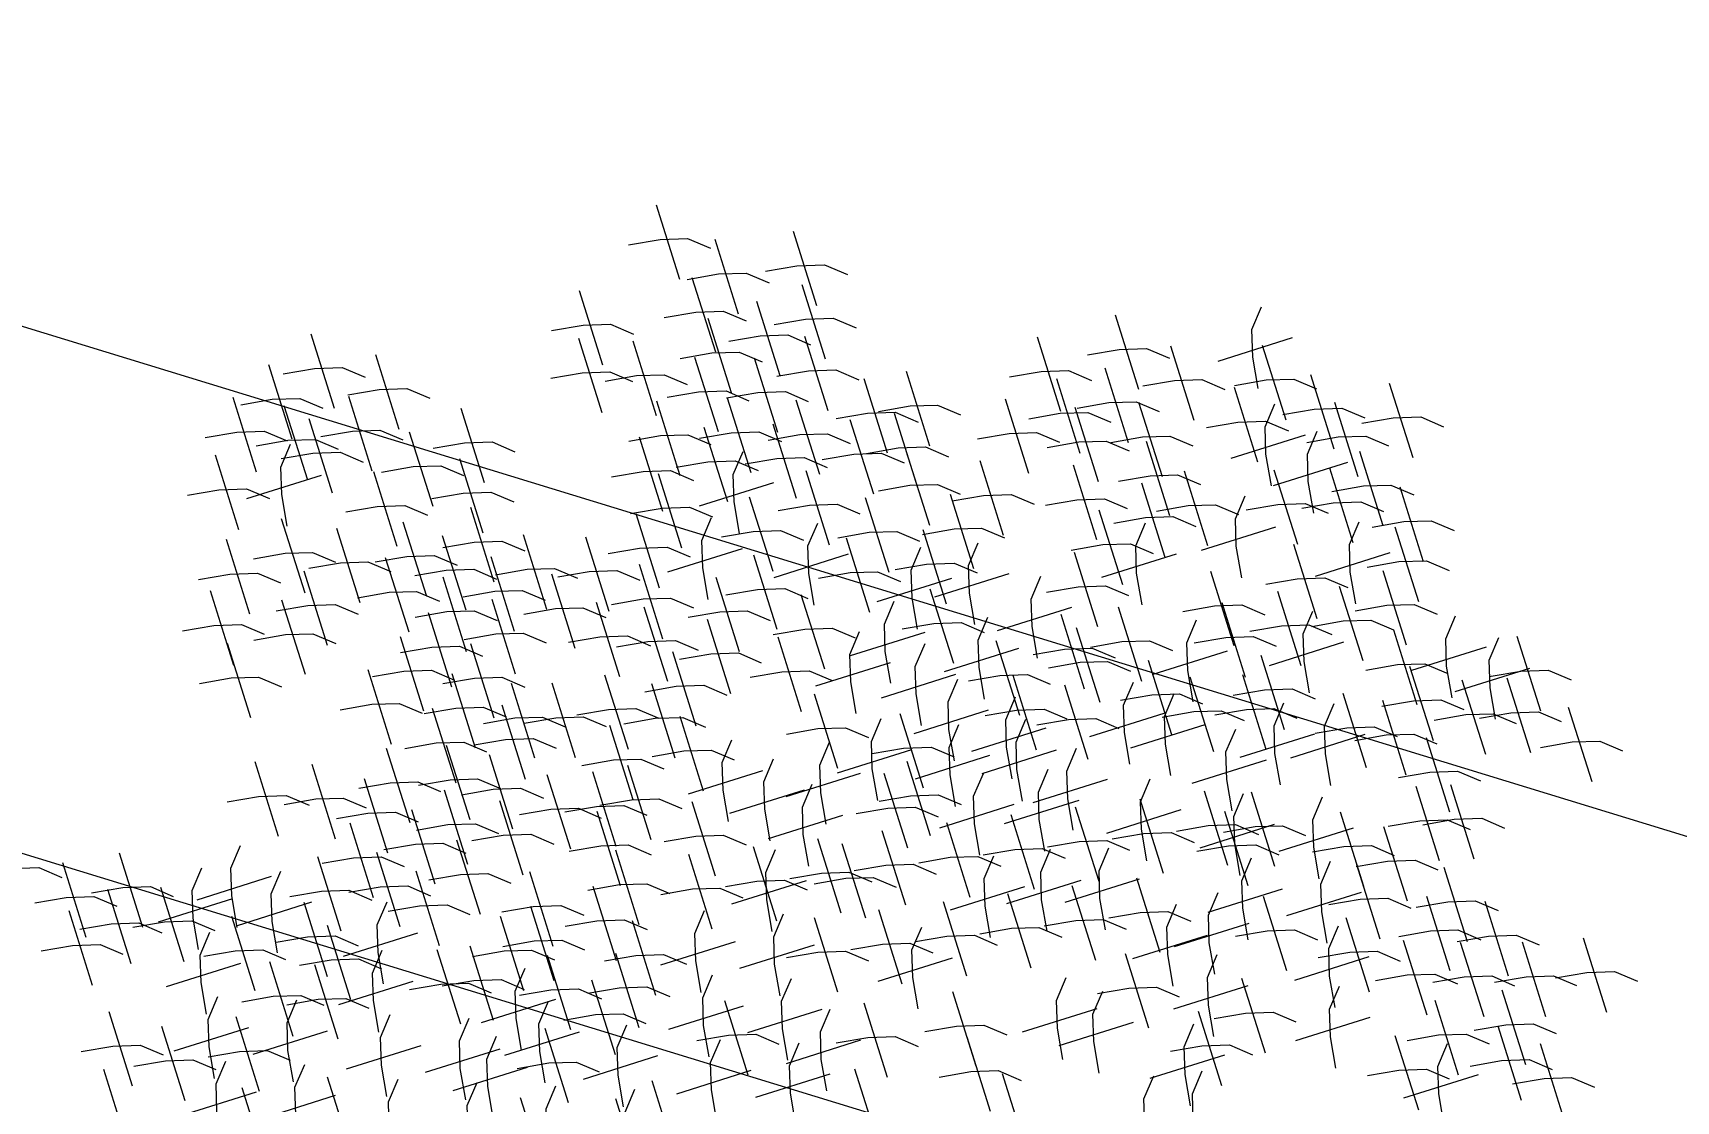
# Model space of a CAD drawing. Header units: millimetres. Extents: x 474016 to 477875, y 2288607 to 2292200.
# Drawn here: x 474344.66 to 474354.44, y 2289878.29 to 2289884.64 of the extents above; entities that cross this region are included whole.
import ezdxf
from ezdxf.enums import TextEntityAlignment as Align

# ---------------------------------------------------------------- set-up
doc = ezdxf.new("R2010")
doc.units = ezdxf.units.MM
doc.header["$LTSCALE"] = 50
for name, color, linetype, lineweight in [('EXT', 3, 'Continuous', 5), ('JARDINES', 98, 'Continuous', 13), ('vialidad', 5, 'Continuous', 13)]:
    doc.layers.add(name, color=color, linetype=linetype, lineweight=lineweight)
doc.styles.get("Standard").update_dxf_attribs({"font": 'arial.ttf'})

# ---------------------------------------------------------------- blocks, each defined once
blk = doc.blocks.new('Plarbol-031')
for points in [[(0.1874, 2.608325), (0.40975, 2.455225)], [(0.197575, 2.439975), (0.2719, 2.521925), (0.34495, 2.5829), (0.428175, 2.60515)], [(-0.326475, 2.304025), (-0.173425, 2.526375)], [(-0.158175, 2.3142), (-0.240125, 2.388525), (-0.301075, 2.461575), (-0.3233, 2.5448)], [(-0.046375, 2.464125), (0.175975, 2.311025)], [(-0.0362, 2.295775), (0.038125, 2.377725), (0.111175, 2.4387), (0.1944, 2.46095)], [(-0.239475, 2.44125), (-0.01715, 2.28815)], [(-0.229325, 2.2729), (-0.155, 2.35485), (-0.08195, 2.415825), (0.001275, 2.438075)], [(0.07815, 2.43935), (0.300475, 2.28625)], [(0.0883, 2.271), (0.162625, 2.35295), (0.235675, 2.413925), (0.3189, 2.436175)], [(0.250925, 2.3593), (0.473275, 2.2062)], [(0.2611, 2.19095), (0.335425, 2.2729), (0.408475, 2.3339), (0.4917, 2.356125)], [(0.43705, 2.347875), (0.6594, 2.194775)], [(0.447225, 2.179525), (0.52155, 2.261475), (0.5946, 2.32245), (0.677825, 2.3447)], [(-0.08385, 2.067075), (0.06925, 2.289425)], [(0.0845, 2.07725), (0.00255, 2.151575), (-0.058425, 2.224625), (-0.080675, 2.30785)], [(0.089575, 2.082975), (0.242675, 2.3053)], [(0.257925, 2.093125), (0.175975, 2.16745), (0.115, 2.2405), (0.09275, 2.323725)], [(-0.488475, 2.244325), (-0.266125, 2.091225)], [(-0.4783, 2.075975), (-0.403975, 2.157925), (-0.330925, 2.2189), (-0.247725, 2.24115)], [(-0.226775, 2.26655), (-0.00445, 2.11345)], [(-0.2166, 2.0982), (-0.142275, 2.18015), (-0.069225, 2.24115), (0.013975, 2.263375)], [(0.20455, 2.2494), (0.4269, 2.0963)], [(0.214725, 2.08105), (0.28905, 2.163), (0.3621, 2.224), (0.445325, 2.246225)], [(0.50885, 2.228425), (0.731175, 2.07535)], [(0.519, 2.0601), (0.593325, 2.14205), (0.666375, 2.203025), (0.7496, 2.22525)], [(-0.705725, 2.211275), (-0.4834, 2.0582)], [(-0.695575, 2.04295), (-0.62125, 2.1249), (-0.548175, 2.185875), (-0.464975, 2.2081)], [(0.565375, 1.935575), (0.483425, 2.0099), (0.42245, 2.082975), (0.400225, 2.166175)], [(1.074225, 2.189675), (1.29655, 2.0366)], [(1.084375, 2.02135), (1.1587, 2.1033), (1.23175, 2.164275), (1.314975, 2.1865)], [(0.057175, 2.1268), (0.279525, 1.9737)], [(0.06735, 1.95845), (0.141675, 2.0404), (0.214725, 2.101375), (0.29795, 2.123625)], [(0.39705, 1.925425), (0.550125, 2.14775)], [(1.028475, 1.884125), (0.946525, 1.95845), (0.88555, 2.0315), (0.863325, 2.114725)], [(1.024025, 1.907625), (1.177125, 2.129975)], [(1.192375, 1.9178), (1.110425, 1.992125), (1.04945, 2.065175), (1.0272, 2.1484)], [(1.36515, 2.105825), (1.5875, 1.95275)], [(0.56855, 2.0836), (0.7909, 1.9305)], [(0.578725, 1.91525), (0.65305, 1.9972), (0.7261, 2.0582), (0.809325, 2.080425)], [(0.860125, 1.873975), (1.013225, 2.0963)], [(1.135825, 2.055025), (1.358175, 1.901925)], [(1.146, 1.886675), (1.220325, 1.968625), (1.293375, 2.0296), (1.3766, 2.051825)], [(1.375325, 1.9375), (1.44965, 2.01945), (1.5227, 2.080425), (1.605925, 2.10265)], [(-0.6206, 2.044225), (-0.398275, 1.891125)], [(-0.61045, 1.875875), (-0.536125, 1.957825), (-0.463075, 2.0188), (-0.37985, 2.04105)], [(-0.45545, 2.022625), (-0.233125, 1.869525)], [(-0.445275, 1.854275), (-0.37095, 1.936225), (-0.2979, 1.9972), (-0.2147, 2.01945)], [(0.199475, 1.763425), (0.117525, 1.83775), (0.05655, 1.9108), (0.0343, 1.994025)], [(-0.8709, 1.985125), (-0.64855, 1.83205)], [(-0.860725, 1.8168), (-0.7864, 1.89875), (-0.71335, 1.959725), (-0.630125, 1.98195)], [(-0.3519, 1.93305), (-0.129575, 1.77995)], [(-0.18485, 1.9324), (0.0375, 1.779325)], [(0.031125, 1.753275), (0.184225, 1.9756)], [(0.268725, 1.96545), (0.49105, 1.81235)], [(0.278875, 1.7971), (0.3532, 1.87905), (0.42625, 1.940025), (0.509475, 1.962275)], [(0.483425, 1.9483), (0.705775, 1.7952)], [(0.4936, 1.77995), (0.567925, 1.8619), (0.640975, 1.922875), (0.7242, 1.945125)], [(0.7242, 1.944475), (0.946525, 1.791375)], [(0.73435, 1.77615), (0.808675, 1.858075), (0.881725, 1.919075), (0.96495, 1.9413)], [(1.01705, 1.954), (1.239375, 1.800925)], [(1.0272, 1.785675), (1.101525, 1.867625), (1.174575, 1.9286), (1.2578, 1.950825)], [(-0.729875, 1.912075), (-0.507525, 1.758975)], [(-0.7197, 1.74375), (-0.645375, 1.8257), (-0.572325, 1.886675), (-0.4891, 1.9089)], [(-0.341725, 1.7647), (-0.2674, 1.84665), (-0.194375, 1.907625), (-0.11115, 1.929875)], [(-0.174675, 1.764075), (-0.10035, 1.846025), (-0.0273, 1.907), (0.0559, 1.929225)], [(0.8449, 1.880325), (1.067225, 1.727225)], [(0.85505, 1.711975), (0.929375, 1.793925), (1.002425, 1.8549), (1.08565, 1.87715)], [(-0.6187, 1.873325), (-0.39635, 1.720225)], [(-0.608525, 1.705), (-0.5342, 1.78695), (-0.46115, 1.847925), (-0.37795, 1.87015)], [(0.62955, 1.593825), (0.5476, 1.66815), (0.4866, 1.7412), (0.464375, 1.824425)], [(-0.275675, 1.809175), (-0.05335, 1.656075)], [(-0.2655, 1.640825), (-0.1912, 1.722775), (-0.11815, 1.78375), (-0.034925, 1.806)], [(0.32525, 1.80345), (0.5476, 1.65035)], [(0.335425, 1.635125), (0.40975, 1.71705), (0.4828, 1.77805), (0.566025, 1.800275)], [(0.4612, 1.58365), (0.6143, 1.806)], [(-1.761525, 1.7539), (-1.539175, 1.6008)], [(-1.75135, 1.585575), (-1.677025, 1.6675), (-1.603975, 1.7285), (-1.52075, 1.750725)], [(-0.826425, 1.7482), (-0.6041, 1.5951)], [(-0.81625, 1.57985), (-0.74195, 1.6618), (-0.668875, 1.722775), (-0.585675, 1.745)], [(-0.50055, 1.711975), (-0.2782, 1.558875)], [(-0.490375, 1.543625), (-0.41605, 1.625575), (-0.343, 1.686575), (-0.259775, 1.7088)], [(-0.0146, 1.477575), (-0.09655, 1.5519), (-0.157525, 1.62495), (-0.179775, 1.708175)], [(0.100375, 1.71515), (0.322725, 1.56205)], [(0.11055, 1.546825), (0.184875, 1.62875), (0.257925, 1.68975), (0.34115, 1.711975)], [(0.843625, 1.729125), (1.06595, 1.576025)], [(0.853775, 1.5608), (0.9281, 1.642725), (1.001175, 1.703725), (1.084375, 1.72595)], [(1.041825, 1.720875), (1.26415, 1.567775)], [(1.051975, 1.552525), (1.1263, 1.634475), (1.19935, 1.69545), (1.282575, 1.7177)], [(-0.18295, 1.4674), (-0.02985, 1.68975)], [(0.1982, 1.653525), (0.42055, 1.50045)], [(0.208375, 1.4852), (0.2827, 1.56715), (0.35575, 1.628125), (0.438975, 1.65035)], [(0.720375, 1.664325), (0.942725, 1.51125)], [(0.73055, 1.496), (0.804875, 1.57795), (0.877925, 1.638925), (0.96115, 1.66115)], [(-1.6243, 1.62685), (-1.401975, 1.47375)], [(-1.614125, 1.458525), (-1.5398, 1.54045), (-1.46675, 1.60145), (-1.38355, 1.623675)], [(-1.15485, 1.61225), (-0.932525, 1.45915)], [(-1.144675, 1.4439), (-1.07035, 1.52585), (-0.9973, 1.586825), (-0.9141, 1.609075)], [(-0.3341, 1.64465), (-0.1118, 1.49155)], [(-0.32395, 1.4763), (-0.249625, 1.55825), (-0.1766, 1.619225), (-0.093375, 1.641475)], [(0.4161, 1.593175), (0.638425, 1.4401)], [(0.715925, 1.3772), (0.869025, 1.59955)], [(0.884275, 1.387375), (0.802325, 1.4617), (0.74135, 1.53475), (0.7191, 1.61795)], [(1.20825, 1.644), (1.4306, 1.4909)], [(1.218425, 1.475675), (1.29275, 1.557625), (1.3658, 1.6186), (1.449025, 1.640825)], [(-1.9578, 1.5646), (-1.735475, 1.4115)], [(-1.94765, 1.39625), (-1.873325, 1.4782), (-1.800275, 1.5392), (-1.71705, 1.561425)], [(0.3316, 1.321925), (0.24965, 1.39625), (0.188675, 1.469325), (0.16645, 1.552525)], [(0.42625, 1.42485), (0.500575, 1.5068), (0.57365, 1.567775), (0.65685, 1.59)], [(1.117425, 1.5665), (1.33975, 1.4134)], [(1.127575, 1.398175), (1.2019, 1.4801), (1.27495, 1.5411), (1.358175, 1.563325)], [(-2.19095, 1.5341), (-1.9686, 1.381025)], [(-2.180775, 1.365775), (-2.10645, 1.447725), (-2.0334, 1.5087), (-1.950175, 1.530925)], [(-1.7126, 1.48455), (-1.490275, 1.331475)], [(-1.702425, 1.316225), (-1.6281, 1.398175), (-1.55505, 1.45915), (-1.47185, 1.481375)], [(-1.506775, 1.49155), (-1.28445, 1.33845)], [(-1.496625, 1.3232), (-1.4223, 1.40515), (-1.349225, 1.466125), (-1.266025, 1.488375)], [(-1.255225, 1.50235), (-1.032875, 1.34925)], [(-1.24505, 1.334), (-1.170725, 1.41595), (-1.097675, 1.476925), (-1.01445, 1.499175)], [(-0.764175, 1.525225), (-0.541825, 1.372125)], [(-0.754, 1.356875), (-0.679675, 1.438825), (-0.606625, 1.4998), (-0.5234, 1.52205)], [(0.163275, 1.311775), (0.316375, 1.5341)], [(0.40785, 1.501075), (0.630175, 1.347975)], [(0.418, 1.332725), (0.492325, 1.414675), (0.565375, 1.475675), (0.6486, 1.4979)], [(0.57745, 1.271125), (0.73055, 1.49345)], [(0.7458, 1.281275), (0.66385, 1.3556), (0.60285, 1.42865), (0.580625, 1.511875)], [(1.896225, 1.5087), (2.118575, 1.3556)], [(1.9064, 1.34035), (1.980725, 1.4223), (2.053775, 1.4833), (2.137, 1.505525)], [(-1.098325, 1.4725), (-0.875975, 1.3194)], [(-1.08815, 1.30415), (-1.013825, 1.3861), (-0.940775, 1.447075), (-0.85755, 1.469325)], [(-0.311875, 1.476925), (-0.08955, 1.32385)], [(-0.3017, 1.3086), (-0.2274, 1.39055), (-0.15435, 1.451525), (-0.07115, 1.47375)], [(-0.075575, 1.421025), (0.14675, 1.26795)], [(-1.93875, 1.41215), (-1.7164, 1.25905)], [(-1.928575, 1.2438), (-1.85425, 1.32575), (-1.7812, 1.386725), (-1.698, 1.408975)], [(-0.9865, 1.395625), (-0.764175, 1.242525)], [(-0.97635, 1.227275), (-0.902025, 1.309225), (-0.828975, 1.370225), (-0.74575, 1.39245)], [(-0.773075, 1.37085), (-0.550725, 1.21775)], [(-0.7629, 1.2025), (-0.688575, 1.28445), (-0.615525, 1.34545), (-0.5323, 1.367675)], [(-0.065425, 1.2527), (0.0089, 1.33465), (0.08195, 1.395625), (0.165175, 1.41785)], [(0.26935, 1.382925), (0.4917, 1.229825)], [(0.279525, 1.214575), (0.35385, 1.296525), (0.4269, 1.3575), (0.510125, 1.37975)], [(1.1155, 1.388), (1.33785, 1.2349)], [(1.125675, 1.21965), (1.2, 1.3016), (1.27305, 1.3626), (1.356275, 1.384825)], [(1.366425, 1.40515), (1.588775, 1.25205)], [(1.3766, 1.2368), (1.450925, 1.31875), (1.523975, 1.37975), (1.6072, 1.401975)], [(1.55065, 1.3988), (1.773, 1.2457)], [(1.560825, 1.23045), (1.63515, 1.3124), (1.7082, 1.3734), (1.791425, 1.395625)], [(1.739325, 1.367675), (1.96165, 1.214575)], [(1.749475, 1.199325), (1.8238, 1.281275), (1.896875, 1.342275), (1.980075, 1.3645)], [(-1.808525, 1.33465), (-1.586175, 1.18155)], [(-1.79835, 1.1663), (-1.724025, 1.24825), (-1.650975, 1.309225), (-1.567775, 1.331475)], [(-1.59825, 1.3251), (-1.375925, 1.172025)], [(-1.5881, 1.156775), (-1.513775, 1.238725), (-1.440725, 1.2997), (-1.3575, 1.321925)], [(-1.205675, 1.361325), (-0.983325, 1.208225)], [(-1.1955, 1.192975), (-1.121175, 1.274925), (-1.048125, 1.3359), (-0.9649, 1.35815)], [(-0.354425, 1.0996), (-0.201375, 1.321925)], [(-0.186125, 1.10975), (-0.26805, 1.184075), (-0.329025, 1.25715), (-0.35125, 1.34035)], [(0.119425, 1.339725), (0.341775, 1.186625)], [(0.1296, 1.171375), (0.203925, 1.253325), (0.276975, 1.3143), (0.3602, 1.33655)], [(0.50185, 1.0977), (0.65495, 1.320025)], [(0.6702, 1.10785), (0.58825, 1.182175), (0.527275, 1.255225), (0.505025, 1.33845)], [(0.883, 1.0977), (1.0361, 1.320025)], [(1.05135, 1.10785), (0.9694, 1.182175), (0.908425, 1.255225), (0.886175, 1.33845)], [(0.9656, 1.33465), (1.187925, 1.18155)], [(0.97575, 1.1663), (1.050075, 1.24825), (1.123125, 1.309225), (1.20635, 1.331475)], [(-1.39435, 1.2997), (-1.172, 1.1466)], [(-1.384175, 1.13135), (-1.30985, 1.2133), (-1.2368, 1.2743), (-1.153575, 1.296525)], [(-0.596475, 1.057675), (-0.443375, 1.28)], [(-0.428125, 1.067825), (-0.510075, 1.14215), (-0.57105, 1.215225), (-0.5933, 1.298425)], [(-0.215975, 1.27875), (0.00635, 1.12565)], [(-0.2058, 1.1104), (-0.1315, 1.19235), (-0.058425, 1.253325), (0.024775, 1.27555)], [(-0.145475, 1.27555), (0.076875, 1.122475)], [(-0.1353, 1.107225), (-0.060975, 1.189175), (0.012075, 1.25015), (0.0953, 1.272375)], [(0.2592, 1.0634), (0.412275, 1.285725)], [(0.427525, 1.07355), (0.345575, 1.147875), (0.2846, 1.220925), (0.262375, 1.30415)], [(1.38105, 1.2889), (1.603375, 1.1358)], [(1.3912, 1.12055), (1.465525, 1.2025), (1.538575, 1.2635), (1.6218, 1.285725)], [(-1.761525, 1.2006), (-1.539175, 1.0475)], [(-1.75135, 1.03225), (-1.677025, 1.1142), (-1.603975, 1.1752), (-1.52075, 1.197425)], [(-0.773075, 1.216475), (-0.550725, 1.0634)], [(-0.7629, 1.04815), (-0.688575, 1.1301), (-0.615525, 1.191075), (-0.5323, 1.2133)], [(0.12325, 1.007475), (0.27635, 1.229825)], [(0.2916, 1.01765), (0.20965, 1.091975), (0.14865, 1.165025), (0.126425, 1.24825)], [(0.681, 1.199975), (0.903325, 1.046875)], [(0.69115, 1.031625), (0.765475, 1.113575), (0.83855, 1.17455), (0.92175, 1.1968)], [(1.1225, 1.226), (1.344825, 1.072925)], [(1.13265, 1.057675), (1.206975, 1.139625), (1.28005, 1.2006), (1.36325, 1.222825)], [(1.570975, 1.23555), (1.793325, 1.08245)], [(1.58115, 1.0672), (1.655475, 1.14915), (1.728525, 1.210125), (1.81175, 1.232375)], [(1.786325, 1.193625), (2.008675, 1.040525)], [(-1.58555, 1.158675), (-1.363225, 1.005575)], [(-1.575375, 0.990325), (-1.50105, 1.072275), (-1.428, 1.133275), (-1.3448, 1.1555)], [(-1.4064, 1.18535), (-1.184075, 1.03225)], [(-1.39625, 1.017025), (-1.321925, 1.09895), (-1.248875, 1.15995), (-1.16565, 1.182175)], [(-0.9973, 1.1809), (-0.774975, 1.027825)], [(-0.98715, 1.012575), (-0.912825, 1.094525), (-0.839775, 1.1555), (-0.75655, 1.177725)], [(-0.7432, 0.923), (-0.590125, 1.145325)], [(-0.574875, 0.93315), (-0.656825, 1.007475), (-0.7178, 1.08055), (-0.740025, 1.16375)], [(0.660675, 0.938875), (0.813775, 1.161225)], [(0.829, 0.94905), (0.747075, 1.023375), (0.686075, 1.096425), (0.66385, 1.17965)], [(1.041825, 0.938875), (1.194925, 1.161225)], [(1.21015, 0.94905), (1.128225, 1.023375), (1.067225, 1.096425), (1.045, 1.17965)], [(1.7965, 1.025275), (1.870825, 1.107225), (1.943875, 1.1682), (2.0271, 1.19045)], [(-2.21825, 1.13645), (-1.995925, 0.98335)], [(-2.2081, 0.9681), (-2.133775, 1.05005), (-2.060725, 1.111025), (-1.9775, 1.133275)], [(-1.9648, 1.11295), (-1.74245, 0.95985)], [(-1.954625, 0.9446), (-1.8803, 1.02655), (-1.80725, 1.087525), (-1.724025, 1.10975)], [(-1.21775, 1.128175), (-0.9954, 0.9751)], [(-1.207575, 0.95985), (-1.13325, 1.0418), (-1.0602, 1.102775), (-0.976975, 1.125)], [(-0.4116, 0.87535), (-0.258525, 1.0977)], [(-0.2433, 0.885525), (-0.325225, 0.95985), (-0.3862, 1.0329), (-0.408425, 1.116125)], [(-0.0559, 1.094525), (0.16645, 0.941425)], [(-0.045725, 0.926175), (0.0286, 1.008125), (0.10165, 1.0691), (0.184875, 1.09135)], [(0.550775, 1.102775), (0.7731, 0.949675)], [(0.560925, 0.934425), (0.63525, 1.016375), (0.708325, 1.077375), (0.791525, 1.0996)], [(0.649225, 1.0907), (0.871575, 0.9376)], [(0.6594, 0.922375), (0.733725, 1.0043), (0.806775, 1.0653), (0.89, 1.087525)], [(1.411525, 1.1193), (1.633875, 0.9662)], [(1.4217, 0.95095), (1.496025, 1.0329), (1.569075, 1.093875), (1.6523, 1.116125)], [(1.851125, 1.0869), (2.073475, 0.9338)], [(1.8613, 0.91855), (1.935625, 1.0005), (2.008675, 1.061475), (2.091875, 1.083725)], [(2.00485, 1.128825), (2.2272, 0.975725)], [(2.015025, 0.960475), (2.08935, 1.042425), (2.1624, 1.1034), (2.245625, 1.12565)], [(-1.58745, 1.029725), (-1.365125, 0.876625)], [(-1.5773, 0.861375), (-1.502975, 0.943325), (-1.429925, 1.0043), (-1.3467, 1.02655)], [(-1.431825, 0.805475), (-1.278725, 1.027825)], [(-1.263475, 0.81565), (-1.345425, 0.889975), (-1.4064, 0.963025), (-1.42865, 1.046225)], [(-0.96365, 1.03035), (-0.7413, 0.87725)], [(-0.953475, 0.862025), (-0.87915, 0.94395), (-0.8061, 1.00495), (-0.722875, 1.027175)], [(-0.62695, 1.06975), (-0.404625, 0.91665)], [(-0.6168, 0.9014), (-0.542475, 0.98335), (-0.469425, 1.044325), (-0.3862, 1.066575)], [(-0.33665, 1.0691), (-0.114325, 0.916)], [(-0.326475, 0.900775), (-0.25215, 0.9827), (-0.179125, 1.0437), (-0.095925, 1.065925)], [(1.20635, 1.05895), (1.428675, 0.90585)], [(1.216525, 0.8906), (1.290825, 0.97255), (1.3639, 1.033525), (1.4471, 1.055775)], [(-2.11915, 1.00495), (-1.896825, 0.85185)], [(-2.109, 0.8366), (-2.034675, 0.91855), (-1.961625, 0.979525), (-1.8784, 1.001775)], [(-1.772325, 0.999875), (-1.549975, 0.846775)], [(-1.76215, 0.831525), (-1.687825, 0.913475), (-1.614775, 0.97445), (-1.53155, 0.996675)], [(-1.076075, 0.769275), (-0.922975, 0.9916)], [(-0.90775, 0.779425), (-0.989675, 0.85375), (-1.050675, 0.9268), (-1.0729, 1.010025)], [(-0.21725, 1.010025), (0.0051, 0.856925)], [(-0.207075, 0.841675), (-0.13275, 0.923625), (-0.0597, 0.984625), (0.023525, 1.00685)], [(0.3748, 0.780075), (0.5279, 1.0024)], [(0.54315, 0.790225), (0.4612, 0.86455), (0.400225, 0.9376), (0.377975, 1.020825)], [(0.819475, 0.780075), (0.972575, 1.0024)], [(0.987825, 0.790225), (0.905875, 0.86455), (0.8449, 0.9376), (0.82265, 1.020825)], [(1.200625, 0.780075), (1.353725, 1.0024)], [(1.368975, 0.790225), (1.287025, 0.86455), (1.22605, 0.9376), (1.2038, 1.020825)], [(1.624975, 1.022725), (1.847325, 0.869625)], [(1.63515, 0.8544), (1.709475, 0.93635), (1.782525, 0.997325), (1.86575, 1.01955)], [(-1.315575, 0.93635), (-1.093225, 0.78325)], [(-1.3054, 0.768), (-1.231075, 0.84995), (-1.158025, 0.910925), (-1.0748, 0.93315)], [(-0.701275, 0.719075), (-0.548175, 0.941425)], [(-0.53295, 0.72925), (-0.6149, 0.803575), (-0.675875, 0.876625), (-0.6981, 0.95985)], [(-0.358875, 0.6797), (-0.440825, 0.754025), (-0.501825, 0.827075), (-0.52405, 0.9103)], [(-0.16705, 0.71655), (-0.013975, 0.938875)], [(0.001275, 0.7267), (-0.080675, 0.801025), (-0.14165, 0.874075), (-0.163875, 0.9573)], [(0.076875, 0.68795), (-0.005075, 0.762275), (-0.06605, 0.835325), (-0.0883, 0.91855)], [(0.109275, 0.706375), (0.262375, 0.928725)], [(0.277625, 0.71655), (0.195675, 0.790875), (0.134675, 0.863925), (0.11245, 0.94715)], [(0.39195, 0.94395), (0.6143, 0.790875)], [(0.402125, 0.775625), (0.47645, 0.857575), (0.5495, 0.91855), (0.632725, 0.940775)], [(0.935725, 0.941425), (1.158075, 0.788325)], [(0.9459, 0.773075), (1.020225, 0.855025), (1.093275, 0.916), (1.1765, 0.93825)], [(1.74885, 0.691125), (1.90195, 0.913475)], [(1.9172, 0.7013), (1.83525, 0.775625), (1.77425, 0.848675), (1.752025, 0.9319)], [(-1.7431, 0.8652), (-1.52075, 0.7121)], [(-1.732925, 0.69685), (-1.6586, 0.7788), (-1.58555, 0.839775), (-1.502325, 0.862025)], [(-0.527225, 0.669525), (-0.374125, 0.891875)], [(-0.36205, 0.642225), (-0.209, 0.86455)], [(-0.19375, 0.652375), (-0.275675, 0.7267), (-0.33665, 0.79975), (-0.358875, 0.882975)], [(-0.091475, 0.6778), (0.061625, 0.900125)], [(0.970025, 0.625075), (0.8881, 0.6994), (0.8271, 0.77245), (0.804875, 0.85565)], [(1.500475, 0.626975), (1.418525, 0.7013), (1.35755, 0.77435), (1.3353, 0.857575)], [(-1.6135, 0.8061), (-1.391175, 0.653025)], [(-1.603325, 0.637775), (-1.529025, 0.719725), (-1.45595, 0.7807), (-1.37275, 0.802925)], [(-1.20885, 0.568525), (-1.2908, 0.64285), (-1.351775, 0.7159), (-1.374, 0.799125)], [(-0.5628, 0.572975), (-0.64475, 0.6473), (-0.705725, 0.72035), (-0.727975, 0.803575)], [(0.07625, 0.58885), (0.229325, 0.8112)], [(0.244575, 0.599025), (0.162625, 0.67335), (0.10165, 0.7464), (0.079425, 0.829625)], [(0.8017, 0.6149), (0.9548, 0.83725)], [(1.332125, 0.6168), (1.485225, 0.83915)], [(1.5913, 0.842325), (1.81365, 0.689225)], [(1.601475, 0.673975), (1.6758, 0.755925), (1.74885, 0.8169), (1.832075, 0.83915)], [(-1.3772, 0.558375), (-1.2241, 0.7807)], [(-1.18025, 0.78705), (-0.957925, 0.63395)], [(-1.1701, 0.618725), (-1.095775, 0.70065), (-1.022725, 0.76165), (-0.9395, 0.783875)], [(-0.966825, 0.780075), (-0.744475, 0.626975)], [(-0.95665, 0.611725), (-0.882325, 0.693675), (-0.809275, 0.75465), (-0.72605, 0.7769)], [(-0.73115, 0.5628), (-0.57805, 0.78515)], [(-0.262325, 0.520875), (-0.10925, 0.743225)], [(-0.094, 0.53105), (-0.17595, 0.605375), (-0.23695, 0.678425), (-0.25915, 0.76165)], [(0.23315, 0.78515), (0.455475, 0.63205)], [(0.2433, 0.6168), (0.317625, 0.69875), (0.3907, 0.75975), (0.4739, 0.781975)], [(0.57745, 0.51325), (0.4955, 0.587575), (0.434525, 0.66065), (0.412275, 0.74385)], [(0.4091, 0.5031), (0.5622, 0.725425)], [(0.550775, 0.721625), (0.7731, 0.568525)], [(0.560925, 0.553275), (0.63525, 0.635225), (0.708325, 0.696225), (0.791525, 0.71845)], [(0.7134, 0.4942), (0.8665, 0.71655)], [(0.881725, 0.504375), (0.7998, 0.5787), (0.7388, 0.65175), (0.716575, 0.734975)], [(1.10025, 0.45355), (1.018325, 0.527875), (0.957325, 0.600925), (0.9351, 0.68415)], [(-1.58935, 0.6492), (-1.367025, 0.4961)], [(-1.5792, 0.480875), (-1.504875, 0.5628), (-1.431825, 0.6238), (-1.3486, 0.646025)], [(-1.235525, 0.646025), (-1.0132, 0.492925)], [(-1.225375, 0.4777), (-1.15105, 0.559625), (-1.077975, 0.620625), (-0.994775, 0.64285)], [(-0.444, 0.665725), (-0.2217, 0.512625)], [(-0.43385, 0.497375), (-0.359525, 0.579325), (-0.286475, 0.6403), (-0.203275, 0.66255)], [(-0.091475, 0.439575), (0.061625, 0.6619)], [(0.076875, 0.449725), (-0.005075, 0.52405), (-0.06605, 0.597125), (-0.0883, 0.680325)], [(0.074325, 0.626325), (0.296675, 0.47325)], [(0.931925, 0.443375), (1.085025, 0.665725)], [(1.051975, 0.67145), (1.274325, 0.51835)], [(1.06215, 0.5031), (1.136475, 0.58505), (1.209525, 0.646025), (1.29275, 0.668275)], [(-0.938875, 0.6149), (-0.716525, 0.4618)], [(-0.9287, 0.44655), (-0.854375, 0.5285), (-0.781325, 0.5895), (-0.6981, 0.611725)], [(-0.4872, 0.3716), (-0.3341, 0.59395)], [(-0.31885, 0.381775), (-0.4008, 0.4561), (-0.4618, 0.52915), (-0.484025, 0.61235)], [(0.0845, 0.458), (0.158825, 0.53995), (0.231875, 0.600925), (0.3151, 0.62315)], [(0.25285, 0.375425), (0.405925, 0.59775)], [(0.421175, 0.385575), (0.339225, 0.4599), (0.27825, 0.53295), (0.256025, 0.616175)], [(-2.6369, 0.527875), (-2.41455, 0.374775)], [(-2.626725, 0.359525), (-2.5524, 0.441475), (-2.47935, 0.502475), (-2.396125, 0.5247)], [(-2.290675, 0.56345), (-2.06835, 0.41035)], [(-2.280525, 0.3951), (-2.2062, 0.47705), (-2.133125, 0.538025), (-2.049925, 0.560275)], [(-1.47185, 0.5177), (-1.2495, 0.364625)], [(-1.461675, 0.349375), (-1.38735, 0.431325), (-1.3143, 0.4923), (-1.231075, 0.514525)], [(-1.1701, 0.512625), (-0.94775, 0.359525)], [(-0.719075, 0.536775), (-0.496725, 0.383675)], [(-0.7089, 0.368425), (-0.634575, 0.450375), (-0.561525, 0.51135), (-0.4783, 0.5336)], [(-0.3233, 0.55075), (-0.101, 0.39765)], [(-0.31315, 0.3824), (-0.23885, 0.46435), (-0.1658, 0.525325), (-0.082575, 0.547575)], [(0.39195, 0.5628), (0.6143, 0.409725)], [(0.402125, 0.394475), (0.47645, 0.476425), (0.5495, 0.5374), (0.632725, 0.559625)], [(-1.677025, 0.478325), (-1.4547, 0.325225)], [(-1.66685, 0.309975), (-1.59255, 0.391925), (-1.519475, 0.452925), (-1.436275, 0.47515)], [(-1.159925, 0.344275), (-1.0856, 0.426225), (-1.01255, 0.487225), (-0.929325, 0.50945)], [(-0.359525, 0.4688), (-0.1372, 0.3157)], [(-0.34935, 0.30045), (-0.275025, 0.3824), (-0.202, 0.443375), (-0.118775, 0.465625)], [(-0.084475, 0.467525), (0.13785, 0.314425)], [(-0.074325, 0.299175), (0, 0.381125), (0.073075, 0.442125), (0.156275, 0.46435)], [(0.11245, 0.237575), (0.26555, 0.4599)], [(0.2808, 0.247725), (0.19885, 0.32205), (0.13785, 0.3951), (0.115625, 0.478325)], [(0.681, 0.491025), (0.903325, 0.337925)], [(0.69115, 0.322675), (0.765475, 0.404625), (0.83855, 0.465625), (0.92175, 0.48785)], [(1.003075, 0.489125), (1.2254, 0.336025)], [(1.013225, 0.320775), (1.08755, 0.402725), (1.1606, 0.4637), (1.243825, 0.48595)], [(-2.85795, 0.4472), (-2.635625, 0.2941)], [(-2.8478, 0.27885), (-2.773475, 0.3608), (-2.700425, 0.421775), (-2.6172, 0.444025)], [(-2.187125, 0.4237), (-1.9648, 0.2706)], [(-2.176975, 0.25535), (-2.10265, 0.3373), (-2.0296, 0.398275), (-1.946375, 0.420525)], [(-1.3683, 0.41225), (-1.14595, 0.25915)], [(-1.358125, 0.243925), (-1.2838, 0.325875), (-1.21075, 0.38685), (-1.127525, 0.409075)], [(-0.576775, 0.1969), (-0.423675, 0.41925)], [(-0.408425, 0.207075), (-0.490375, 0.2814), (-0.551375, 0.35445), (-0.5736, 0.437675)], [(0.23315, 0.404), (0.455475, 0.2509)], [(0.2433, 0.23565), (0.317625, 0.3176), (0.3907, 0.3786), (0.4739, 0.400825)], [(1.015775, 0.204525), (1.168875, 0.426875)], [(1.184125, 0.2147), (1.102175, 0.289025), (1.041175, 0.362075), (1.01895, 0.4453)], [(-2.62165, 0.357), (-2.3993, 0.2039)], [(-2.611475, 0.18865), (-2.53715, 0.2706), (-2.4641, 0.331575), (-2.380875, 0.353825)], [(-2.38025, 0.3894), (-2.1579, 0.2363)], [(-2.370075, 0.22105), (-2.29575, 0.303), (-2.2227, 0.363975), (-2.1395, 0.3862)], [(-1.851075, 0.3519), (-1.62875, 0.198825)], [(-1.840925, 0.183575), (-1.7666, 0.265525), (-1.69355, 0.3265), (-1.610325, 0.348725)], [(-1.1955, 0.35065), (-0.973175, 0.19755)], [(-1.18535, 0.1823), (-1.111025, 0.26425), (-1.037975, 0.325225), (-0.95475, 0.34745)], [(-2.0531, 0.3138), (-1.83075, 0.1607)], [(-2.042925, 0.14545), (-1.9686, 0.2274), (-1.89555, 0.288375), (-1.812325, 0.310625)], [(-1.690375, 0.3049), (-1.468025, 0.1518)], [(-1.6802, 0.13655), (-1.605875, 0.2185), (-1.532825, 0.2795), (-1.4496, 0.301725)], [(-1.508675, 0.322675), (-1.28635, 0.1696)], [(-1.498525, 0.15435), (-1.4242, 0.2363), (-1.35115, 0.297275), (-1.267925, 0.3195)], [(-0.36715, 0.0559), (-0.4491, 0.1302), (-0.510075, 0.20325), (-0.5323, 0.286475)], [(-0.2433, 0.3087), (-0.02095, 0.155625)], [(-0.233125, 0.140375), (-0.1588, 0.222325), (-0.08575, 0.2833), (-0.002525, 0.305525)], [(0.737525, 0.069225), (0.655575, 0.14355), (0.5946, 0.2166), (0.572375, 0.299825)], [(0.697525, 0.099725), (0.8506, 0.32205)], [(0.86585, 0.109875), (0.7839, 0.1842), (0.722925, 0.25725), (0.7007, 0.340475)], [(1.306725, 0.10415), (1.224775, 0.178475), (1.163775, 0.25155), (1.14155, 0.33475)], [(-2.9075, 0.273125), (-2.685175, 0.12005)], [(-2.89735, 0.1048), (-2.823025, 0.18675), (-2.749975, 0.247725), (-2.66675, 0.26995)], [(-0.680325, 0.00635), (-0.762275, 0.08065), (-0.82325, 0.1537), (-0.845475, 0.236925)], [(-0.6943, 0.0324), (-0.5412, 0.254725)], [(-0.52595, 0.042575), (-0.6079, 0.116875), (-0.668875, 0.189925), (-0.691125, 0.273125)], [(-0.535475, 0.04575), (-0.382375, 0.26805)], [(0.074325, 0.245175), (0.296675, 0.0921)], [(0.0845, 0.07685), (0.158825, 0.1588), (0.231875, 0.219775), (0.3151, 0.242)], [(0.5692, 0.05905), (0.7223, 0.2814)], [(-2.777925, 0.194375), (-2.555575, 0.0413)], [(-2.76775, 0.02605), (-2.693425, 0.107975), (-2.620375, 0.16895), (-2.53715, 0.1912)], [(-2.682625, 0.21215), (-2.4603, 0.05905)], [(-2.672475, 0.043825), (-2.59815, 0.12575), (-2.525075, 0.18675), (-2.441875, 0.208975)], [(-2.3936, 0.204525), (-2.17125, 0.05145)], [(-2.383425, 0.036225), (-2.3091, 0.118125), (-2.23605, 0.179125), (-2.152825, 0.20135)], [(-2.0696, 0.177225), (-1.847275, 0.02415)], [(-2.05945, 0.0089), (-1.985125, 0.090825), (-1.912075, 0.1518), (-1.82885, 0.17405)], [(-1.892375, 0.22295), (-1.67005, 0.06985)], [(-1.8822, 0.054625), (-1.8079, 0.13655), (-1.734825, 0.19755), (-1.651625, 0.219775)], [(-1.1847, 0.2185), (-0.962375, 0.0654)], [(-1.17455, 0.0502), (-1.100225, 0.1321), (-1.027175, 0.1931), (-0.94395, 0.215325)], [(-1.037325, 0.189925), (-0.815, 0.03685)], [(-1.027175, 0.0216), (-0.95285, 0.103525), (-0.879775, 0.1645), (-0.796575, 0.18675)], [(-0.84865, -0.0038), (-0.695575, 0.2185)], [(-0.324575, 0.188025), (-0.102275, 0.03495)], [(-0.314425, 0.0197), (-0.240125, 0.101625), (-0.16705, 0.1626), (-0.08385, 0.18485)], [(1.18475, -0.012075), (1.1028, 0.062225), (1.041825, 0.1353), (1.019575, 0.2185)], [(-2.2062, 0.13085), (-1.98385, -0.022225)], [(-2.196025, -0.037475), (-2.1217, 0.044475), (-2.04865, 0.105425), (-1.965425, 0.127675)], [(-1.330825, 0.1429), (-1.108475, -0.01015)], [(-1.32065, -0.0254), (-1.246325, 0.05655), (-1.173275, 0.1175), (-1.09005, 0.139725)], [(-0.402075, 0.1499), (-0.179775, -0.003175)], [(-0.391925, -0.018425), (-0.3176, 0.0635), (-0.24455, 0.1245), (-0.16135, 0.146725)], [(0.235675, -0.100375), (0.15375, -0.02605), (0.09275, 0.047025), (0.070525, 0.1302)], [(-2.934825, 0.107975), (-2.712475, -0.0451)], [(-2.92465, -0.06035), (-2.850325, 0.0216), (-2.777275, 0.08255), (-2.69405, 0.1048)], [(-2.680725, -0.13785), (-2.527625, 0.084475)], [(-2.512375, -0.127675), (-2.594325, -0.05335), (-2.6553, 0.0197), (-2.67755, 0.1029)], [(-1.98005, 0.0654), (-1.7577, -0.08765)], [(-1.969875, -0.1029), (-1.89555, -0.02095), (-1.8225, 0.040025), (-1.739275, 0.062225)], [(-1.799, 0.1086), (-1.57665, -0.044475)], [(-1.788825, -0.0597), (-1.7145, 0.02225), (-1.64145, 0.0832), (-1.558225, 0.105425)], [(-0.084475, 0.086375), (0.13785, -0.0667)], [(-0.074325, -0.08195), (0, 0), (0.073075, 0.060975), (0.156275, 0.0832)], [(0.06735, -0.110525), (0.22045, 0.111775)], [(-1.457225, 0.008275), (-1.2349, -0.144825)], [(-1.447075, -0.160075), (-1.37275, -0.078125), (-1.2997, -0.01715), (-1.216475, 0.005075)], [(-1.210125, 0.015875), (-0.987775, -0.1372)], [(-1.19995, -0.15245), (-1.125625, -0.0705), (-1.052575, -0.009525), (-0.96935, 0.0127)], [(-0.4961, -0.210275), (-0.343, 0.012075)], [(-0.32775, -0.2001), (-0.4097, -0.125775), (-0.470675, -0.052725), (-0.492925, 0.0305)], [(0.2916, 0.020325), (0.513925, -0.13275)], [(0.30175, -0.148), (0.376075, -0.06605), (0.449125, -0.005075), (0.53235, 0.01715)], [(-2.3739, -0.02795), (-2.15155, -0.18105)], [(-2.363725, -0.196275), (-2.2894, -0.11435), (-2.21635, -0.05335), (-2.133125, -0.031125)], [(-2.17825, -0.00445), (-1.9559, -0.157525)], [(-2.168075, -0.172775), (-2.09375, -0.090825), (-2.0207, -0.02985), (-1.937475, -0.007625)], [(-1.076075, -0.054625), (-0.85375, -0.207725)], [(-0.82325, -0.0165), (-0.600925, -0.1696)], [(-0.813075, -0.18485), (-0.73875, -0.1029), (-0.6657, -0.041925), (-0.5825, -0.0197)], [(-0.5609, -0.0089), (-0.33855, -0.161975)], [(-0.550725, -0.177225), (-0.4764, -0.095275), (-0.40335, -0.0343), (-0.320125, -0.012075)], [(-2.8605, -0.087025), (-2.63815, -0.240125)], [(-2.850325, -0.255375), (-2.776, -0.173425), (-2.70295, -0.112425), (-2.619725, -0.0902)], [(-1.944475, -0.062875), (-1.722125, -0.215975)], [(-1.9343, -0.231225), (-1.859975, -0.149275), (-1.786925, -0.0883), (-1.7037, -0.06605)], [(-1.762775, -0.057175), (-1.54045, -0.210275)], [(-1.752625, -0.2255), (-1.6783, -0.14355), (-1.60525, -0.082575), (-1.522025, -0.06035)], [(-1.567775, -0.0794), (-1.345425, -0.2325)], [(-1.5576, -0.24775), (-1.483275, -0.1658), (-1.410225, -0.1048), (-1.327, -0.082575)], [(-1.065925, -0.222975), (-0.9916, -0.141025), (-0.91855, -0.080025), (-0.835325, -0.0578)], [(-0.2433, -0.072425), (-0.02095, -0.2255)], [(-0.233125, -0.24075), (-0.1588, -0.1588), (-0.08575, -0.097825), (-0.002525, -0.0756)], [(0.427525, -0.07305), (0.649875, -0.22615)], [(0.4377, -0.2414), (0.512025, -0.15945), (0.585075, -0.09845), (0.6683, -0.076225)], [(0.6016, -0.097825), (0.823925, -0.250925)], [(-2.544775, -0.119425), (-2.32245, -0.272525)], [(-2.534625, -0.287775), (-2.4603, -0.205825), (-2.387225, -0.144825), (-2.304025, -0.1226)], [(-1.547425, -0.157525), (-1.3251, -0.310625)], [(-1.537275, -0.325875), (-1.46295, -0.243925), (-1.3899, -0.18295), (-1.306675, -0.160725)], [(-1.1574, -0.14675), (-0.93505, -0.299825)], [(-1.147225, -0.315075), (-1.0729, -0.233125), (-0.99985, -0.17215), (-0.916625, -0.149925)], [(-0.7197, -0.1677), (-0.497375, -0.3208)], [(-0.337275, -0.369075), (-0.184225, -0.14675)], [(-0.168975, -0.3589), (-0.2509, -0.284575), (-0.311875, -0.211525), (-0.3341, -0.128325)], [(-2.372, -0.21345), (-2.14965, -0.366525)], [(-2.361825, -0.381775), (-2.2875, -0.299825), (-2.21445, -0.23885), (-2.131225, -0.216625)], [(-1.969875, -0.188025), (-1.74755, -0.341125)], [(-1.9597, -0.356375), (-1.8854, -0.274425), (-1.812325, -0.21345), (-1.729125, -0.1912)], [(-1.750075, -0.1785), (-1.52775, -0.3316)], [(-1.739925, -0.34685), (-1.6656, -0.2649), (-1.59255, -0.2039), (-1.509325, -0.181675)], [(-0.70955, -0.33605), (-0.635225, -0.2541), (-0.56215, -0.1931), (-0.47895, -0.170875)], [(0.074325, -0.199475), (0.296675, -0.35255)], [(0.0845, -0.3678), (0.158825, -0.28585), (0.231875, -0.224875), (0.3151, -0.20265)], [(-1.27555, -0.25155), (-1.0532, -0.40465)], [(-1.265375, -0.4199), (-1.19105, -0.33795), (-1.118, -0.276975), (-1.0348, -0.254725)], [(-1.061475, -0.2452), (-0.839125, -0.3983)], [(-1.0513, -0.41355), (-0.976975, -0.3316), (-0.903925, -0.2706), (-0.8207, -0.248375)], [(-2.650875, -0.293475), (-2.428525, -0.446575)], [(-2.6407, -0.461825), (-2.566375, -0.379875), (-2.493325, -0.3189), (-2.4101, -0.29665)], [(-2.370725, -0.3405), (-2.148375, -0.493575)], [(-1.729125, -0.315075), (-1.506775, -0.468175)], [(-1.71895, -0.483425), (-1.644625, -0.401475), (-1.571575, -0.3405), (-1.48835, -0.31825)], [(-1.47565, -0.32015), (-1.253325, -0.47325)], [(-1.4655, -0.4885), (-1.391175, -0.40655), (-1.3181, -0.345575), (-1.2349, -0.323325)], [(-0.928075, -0.311275), (-0.705725, -0.464375)], [(-0.9179, -0.4796), (-0.843575, -0.39765), (-0.770525, -0.336675), (-0.6873, -0.31445)], [(-0.559625, -0.5279), (-0.406525, -0.30555)], [(-0.391275, -0.517725), (-0.473225, -0.4434), (-0.5342, -0.37035), (-0.55645, -0.287125)], [(-0.1785, -0.5279), (-0.0254, -0.30555)], [(-0.01015, -0.517725), (-0.0921, -0.4434), (-0.153075, -0.37035), (-0.175325, -0.287125)], [(-0.007625, -0.52915), (0.145475, -0.306825)], [(0.160725, -0.519), (0.078775, -0.444675), (0.0178, -0.371625), (-0.00445, -0.2884)], [(-2.36055, -0.508825), (-2.286225, -0.426875), (-2.213175, -0.3659), (-2.12995, -0.343675)], [(-1.987025, -0.34685), (-1.7647, -0.499925)], [(-1.976875, -0.515175), (-1.90255, -0.433225), (-1.829475, -0.37225), (-1.746275, -0.350025)], [(-1.612875, -0.3856), (-1.390525, -0.538675)], [(-1.6027, -0.553925), (-1.528375, -0.471975), (-1.455325, -0.411), (-1.3721, -0.388775)], [(-1.349875, -0.4237), (-1.127525, -0.5768)], [(-1.3397, -0.59205), (-1.265375, -0.5101), (-1.192325, -0.449125), (-1.109125, -0.426875)], [(-0.2325, -0.676525), (-0.314425, -0.6022), (-0.3754, -0.52915), (-0.397625, -0.44595)], [(0.14865, -0.676525), (0.0667, -0.6022), (0.005725, -0.52915), (-0.0165, -0.44595)], [(0.18995, -0.399575), (0.412275, -0.552675)], [(-2.585425, -0.46755), (-2.3631, -0.620625)], [(-2.575275, -0.635875), (-2.50095, -0.553925), (-2.4279, -0.49295), (-2.344675, -0.470725)], [(-0.912825, -0.458), (-0.690475, -0.6111)], [(-0.90265, -0.62635), (-0.828325, -0.5444), (-0.755275, -0.483425), (-0.67205, -0.461175)], [(-0.7324, -0.4688), (-0.510075, -0.6219)], [(-0.72225, -0.63715), (-0.647925, -0.5552), (-0.574875, -0.494225), (-0.49165, -0.471975)], [(-0.4008, -0.6867), (-0.247725, -0.464375)], [(-0.3106, -0.489775), (-0.0883, -0.642875)], [(-0.30045, -0.658125), (-0.22615, -0.576175), (-0.153075, -0.515175), (-0.069875, -0.49295)], [(-0.019675, -0.6867), (0.1334, -0.464375)], [(-1.769775, -0.521525), (-1.547425, -0.674625)], [(-1.7596, -0.689875), (-1.685275, -0.607925), (-1.612225, -0.54695), (-1.529025, -0.5247)], [(-1.5233, -0.51265), (-1.30095, -0.665725)], [(-1.513125, -0.680975), (-1.4388, -0.599025), (-1.36575, -0.53805), (-1.282525, -0.515825)], [(-1.116725, -0.553925), (-0.8944, -0.707025)], [(-1.106575, -0.722275), (-1.03225, -0.640325), (-0.9592, -0.57935), (-0.875975, -0.5571)], [(-2.426625, -0.57425), (-2.204275, -0.72735)], [(-2.41645, -0.7426), (-2.342125, -0.66065), (-2.269075, -0.599675), (-2.18585, -0.577425)], [(-1.3829, -0.6219), (-1.160575, -0.775)], [(-1.37275, -0.79025), (-1.298425, -0.7083), (-1.225375, -0.647325), (-1.14215, -0.625075)], [(-0.7089, -0.592675), (-0.486575, -0.745775)], [(-0.69875, -0.761025), (-0.624425, -0.679075), (-0.551375, -0.6181), (-0.46815, -0.59585)], [(-0.242025, -0.845525), (-0.088925, -0.623175)], [(-0.073675, -0.83535), (-0.155625, -0.761025), (-0.2166, -0.687975), (-0.23885, -0.60475)], [(-1.76595, -0.65175), (-1.543625, -0.80485)], [(-1.7558, -0.8201), (-1.681475, -0.73815), (-1.608425, -0.677175), (-1.5252, -0.65495)], [(-1.5703, -0.63525), (-1.347975, -0.78835)], [(-1.56015, -0.803575), (-1.485825, -0.72165), (-1.41275, -0.66065), (-1.32955, -0.638425)], [(-1.0405, -0.64605), (-0.818175, -0.79915)], [(-1.03035, -0.814375), (-0.956025, -0.73245), (-0.882975, -0.67145), (-0.79975, -0.649225)], [(-1.938125, -0.724175), (-1.715775, -0.877275)], [(-1.92795, -0.892525), (-1.853625, -0.810575), (-1.780575, -0.7496), (-1.69735, -0.72735)], [(-1.1015, -0.737525), (-0.87915, -0.890625)], [(-0.716525, -0.71655), (-0.4942, -0.86965)], [(-0.706375, -0.8849), (-0.63205, -0.80295), (-0.558975, -0.741975), (-0.475775, -0.719725)], [(-1.428, -0.79405), (-1.205675, -0.94715)], [(-1.091325, -0.90585), (-1.017, -0.823925), (-0.94395, -0.762925), (-0.860725, -0.7407)], [(-0.890575, -0.743875), (-0.66825, -0.896975)], [(-0.880425, -0.912225), (-0.8061, -0.830275), (-0.73305, -0.769275), (-0.649825, -0.74705)], [(-0.52785, -1.004325), (-0.374775, -0.782)], [(-0.359525, -0.99415), (-0.441475, -0.919825), (-0.50245, -0.846775), (-0.524675, -0.763575)], [(-2.099475, -0.838525), (-1.877125, -0.991625)], [(-2.0893, -1.006875), (-2.014975, -0.924925), (-1.941925, -0.863925), (-1.8587, -0.8417)], [(-1.71005, -0.803575), (-1.487725, -0.956675)], [(-1.6999, -0.971925), (-1.625575, -0.889975), (-1.552525, -0.829), (-1.4693, -0.806775)], [(-1.575375, -0.82645), (-1.35305, -0.97955)], [(-1.565225, -0.9948), (-1.4909, -0.91285), (-1.41785, -0.851875), (-1.334625, -0.829625)], [(-1.41785, -0.9624), (-1.343525, -0.88045), (-1.270475, -0.819475), (-1.18725, -0.797225)], [(-0.92615, -1.067225), (-0.773075, -0.844875)], [(-0.757825, -1.05705), (-0.839775, -0.982725), (-0.90075, -0.909675), (-0.922975, -0.82645)], [(-1.121175, -0.883), (-0.89885, -1.0361)], [(-1.111025, -1.051325), (-1.0367, -0.969375), (-0.96365, -0.9084), (-0.880425, -0.886175)], [(-0.792125, -1.1066), (-0.639025, -0.884275)], [(-0.623775, -1.096425), (-0.705725, -1.0221), (-0.766725, -0.94905), (-0.78895, -0.86585)], [(-0.337925, -0.862675), (-0.1156, -1.01575)], [(-1.726575, -0.963675), (-1.50425, -1.116775)], [(-1.44325, -1.1803), (-1.29015, -0.95795)], [(-1.274925, -1.170125), (-1.35685, -1.0958), (-1.41785, -1.02275), (-1.440075, -0.939525)], [(-1.203125, -0.9624), (-0.9808, -1.1155)], [(-1.192975, -1.13075), (-1.11865, -1.0488), (-1.0456, -0.9878), (-0.962375, -0.965575)], [(-0.7413, -0.9478), (-0.518975, -1.100875)], [(-0.73115, -1.116125), (-0.656825, -1.034175), (-0.58375, -0.9732), (-0.50055, -0.950975)], [(-0.200725, -1.152975), (-0.28265, -1.07865), (-0.343625, -1.0056), (-0.365875, -0.922375)], [(-1.7164, -1.132), (-1.642075, -1.050075), (-1.569025, -0.989075), (-1.485825, -0.96685)], [(-0.39955, -0.989075), (-0.177225, -1.142175)], [(-0.690475, -1.3029), (-0.772425, -1.228575), (-0.833425, -1.155525), (-0.85565, -1.0723)], [(-1.9629, -1.337825), (-1.8098, -1.1155)], [(-1.79455, -1.327675), (-1.8765, -1.25335), (-1.937475, -1.1803), (-1.9597, -1.097075)], [(-1.79835, -1.32195), (-1.645275, -1.099625)], [(-1.630025, -1.311775), (-1.711975, -1.23745), (-1.77295, -1.1644), (-1.795175, -1.0812)], [(-1.66685, -1.1174), (-1.444525, -1.2705)], [(-1.6567, -1.28575), (-1.582375, -1.2038), (-1.509325, -1.1428), (-1.4261, -1.120575)], [(-1.5538, -1.1301), (-1.33145, -1.2832)], [(-1.543625, -1.29845), (-1.4693, -1.2165), (-1.39625, -1.155525), (-1.313025, -1.133275)], [(-1.353675, -1.32195), (-1.2006, -1.099625)], [(-1.18535, -1.311775), (-1.2673, -1.23745), (-1.328275, -1.1644), (-1.3505, -1.0812)], [(-0.972525, -1.32195), (-0.81945, -1.099625)], [(-0.8042, -1.311775), (-0.88615, -1.23745), (-0.947125, -1.1644), (-0.96935, -1.0812)], [(-0.858825, -1.31305), (-0.705725, -1.090725)], [(-0.42305, -1.311775), (-0.505, -1.23745), (-0.565975, -1.1644), (-0.5882, -1.0812)], [(-0.660625, -1.189175), (-0.4383, -1.342275)], [(-1.85235, -1.4706), (-1.9343, -1.396275), (-1.995275, -1.323225), (-2.017525, -1.24)], [(-1.026525, -1.4706), (-1.108475, -1.396275), (-1.16945, -1.323225), (-1.1917, -1.24)], [(-0.645375, -1.4706), (-0.727325, -1.396275), (-0.7883, -1.323225), (-0.81055, -1.24)], [(-2.0207, -1.480775), (-1.8676, -1.258425)], [(-1.504875, -1.264775), (-1.282525, -1.417875)], [(-1.4947, -1.433125), (-1.420375, -1.351175), (-1.347325, -1.2902), (-1.264125, -1.26795)], [(-1.194875, -1.480775), (-1.041775, -1.258425)], [(-1.834575, -1.30925), (-1.612225, -1.46235)], [(-1.8244, -1.477575), (-1.750075, -1.39565), (-1.677025, -1.33465), (-1.5938, -1.312425)], [(-1.633825, -1.35245), (-1.4115, -1.50555)], [(-1.623675, -1.520775), (-1.54935, -1.438825), (-1.476275, -1.37785), (-1.393075, -1.355625)], [(-2.275425, -1.37595), (-2.0531, -1.52905)], [(-2.265275, -1.5443), (-2.19095, -1.46235), (-2.1179, -1.40135), (-2.034675, -1.379125)], [(-2.0893, -1.381025), (-1.866975, -1.534125)], [(-2.07915, -1.549375), (-2.004825, -1.467425), (-1.93175, -1.40645), (-1.84855, -1.3842)], [(-1.861875, -1.639575), (-1.7088, -1.41725)], [(-1.69355, -1.6294), (-1.7755, -1.555075), (-1.836475, -1.482025), (-1.8587, -1.398825)], [(-1.480725, -1.639575), (-1.32765, -1.41725)], [(-1.3124, -1.6294), (-1.39435, -1.555075), (-1.455325, -1.482025), (-1.47755, -1.398825)], [(-0.867725, -1.6294), (-0.949675, -1.555075), (-1.01065, -1.482025), (-1.032875, -1.398825)], [(-2.408825, -1.523325), (-2.1865, -1.676425)], [(-2.398675, -1.691675), (-2.32435, -1.609725), (-2.2513, -1.548725), (-2.168075, -1.5265)], [(-2.2297, -1.499825), (-2.00735, -1.652925)], [(-2.219525, -1.66815), (-2.1452, -1.586225), (-2.07215, -1.525225), (-1.988925, -1.503)], [(-2.609575, -1.729775), (-2.53525, -1.647825), (-2.4622, -1.58685), (-2.378975, -1.564625)], [(-1.703075, -1.7984), (-1.549975, -1.57605)], [(-1.534725, -1.788225), (-1.616675, -1.7139), (-1.67765, -1.64085), (-1.6999, -1.557625)], [(-1.608425, -1.57415), (-1.386075, -1.72725)], [(-1.59825, -1.742475), (-1.523925, -1.66055), (-1.450875, -1.59955), (-1.36765, -1.577325)], [(-1.321925, -1.7984), (-1.168825, -1.57605)], [(-1.153575, -1.788225), (-1.235525, -1.7139), (-1.2965, -1.64085), (-1.31875, -1.557625)], [(-1.23045, -1.54365), (-1.0081, -1.69675)], [(-2.2894, -1.64085), (-2.067075, -1.79395)], [(-2.27925, -1.809175), (-2.204925, -1.72725), (-2.131875, -1.66625), (-2.04865, -1.644025)], [(-1.790725, -1.757725), (-1.5684, -1.910825)], [(-1.780575, -1.926075), (-1.70625, -1.844125), (-1.6332, -1.78315), (-1.549975, -1.7609)], [(-1.54425, -1.9572), (-1.391175, -1.734875)], [(-1.375925, -1.947025), (-1.457875, -1.8727), (-1.51885, -1.79965), (-1.541075, -1.71645)], [(-1.44135, -1.75455), (-1.219, -1.90765)], [(-1.965425, -1.83015), (-1.7431, -1.98325)], [(-1.955275, -1.9985), (-1.88095, -1.91655), (-1.8079, -1.85555), (-1.724675, -1.833325)], [(-1.8568, -1.999125), (-1.634475, -2.152225)]]:
    blk.add_lwpolyline(points)

msp = doc.modelspace()

# ---------------------------------------------------------------- linework, layer by layer
at = {"color": 3}
msp.add_circle((474336.7376, 2289889.9347), 8.8128, dxfattribs=at)
at = {"layer": 'JARDINES'}
msp.add_lwpolyline([(474398.3284, 2289866.4325, -0.388075), (474397.4492, 2289863.5642), (474289.4098, 2289896.6775, -0.386646), (474290.289, 2289899.5458)], format="xyb", close=True, dxfattribs=at)

# ---------------------------------------------------------------- block references
at = {"layer": 'EXT', "xscale": 1.719899999947309, "yscale": 1.719899999947309, "zscale": 1.719899999947309, "rotation": 322.0141809707377}
msp.add_blockref('Plarbol-031', (474349.7158, 2289879.223), dxfattribs=at)

# ---------------------------------------------------------------- texts
at = {"layer": 'vialidad', "color": 5, "width": 0.75}
msp.add_text('PALMERA AZUCARERA', height=6, rotation=342.01127, dxfattribs=at).set_placement((474338.3282, 2289876.3982), align=Align.MIDDLE)

doc.saveas('drawing.dxf')
